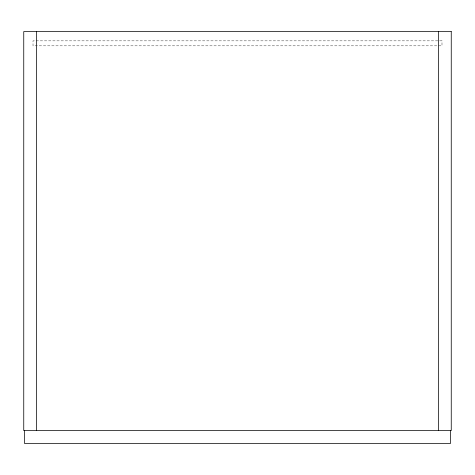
<?xml version="1.0" encoding="UTF-8"?>
<svg xmlns="http://www.w3.org/2000/svg" width="475" height="475" viewBox="0 0 475 475"><rect width="100%" height="100%" fill="white"/><g stroke="black" fill="none" stroke-linecap="round" stroke-linejoin="round"><path stroke-width="0.36" stroke-dasharray="2.38 1.78" d="M441.988 40.85L33.013 40.85L33.013 45.837L441.988 45.837L441.988 40.85"/><path stroke-width="0.71" d="M450.537 430.588L450.537 443.412L24.463 443.412L24.463 430.588M438.425 31.588L438.425 430.588M36.575 31.588L36.575 430.588M451.25 31.588L23.75 31.588L23.75 430.588L451.25 430.588L451.25 31.588"/></g></svg>
